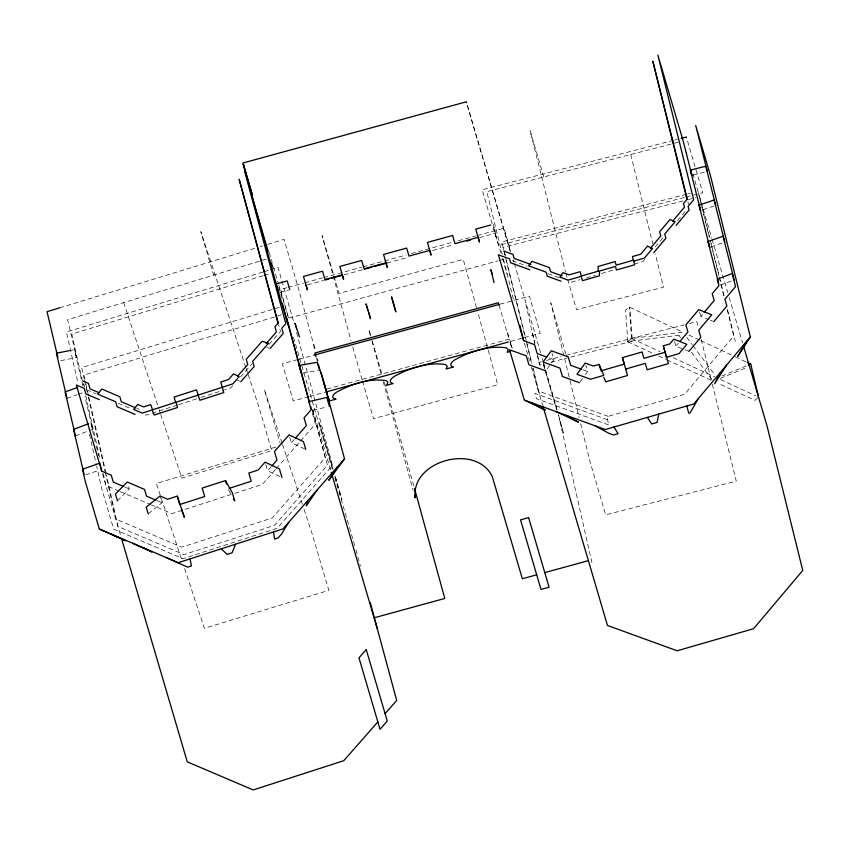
<?xml version="1.0" encoding="UTF-8"?>
<svg xmlns="http://www.w3.org/2000/svg" width="845" height="845" viewBox="0 0 845 845"><rect width="100%" height="100%" fill="white"/><g stroke="black" fill="none" stroke-linecap="round" stroke-linejoin="round"><path stroke-width="0.63" stroke-dasharray="4.22 3.17" d="M607.439 419.712L534.874 393.326L536.448 398.671L609.013 425.067L607.439 419.712L608.157 416.374L684.577 394.288L733.756 336.014L727.101 309.112M547.19 368.821L550.94 363.741M551.69 362.716L553.95 359.674L551.986 352.999M580.177 381.665L582.427 378.623M585.437 374.557L587.687 371.504L585.923 365.494M644.619 259.531L642.939 261.517L635.408 263.693M655.308 246.856L663.431 237.234M677.542 220.524L686.668 209.708M709.039 319.716L700.78 316.389L703.304 313.4M688.939 351.319L675.915 346.144L678.313 343.292M232.692 385.806L230.96 387.781L224.717 389.798M240.519 376.912L251.81 364.058M269.185 344.295L280.477 331.441L278.765 325.082M304.654 448.917L291.356 442.738L294.694 438.946M279.758 476.474L267.58 470.813L271.002 466.926M275.407 469.577L262.383 484.396L232.544 494.029M276.283 468.595L299.732 441.914M300.598 440.932L315.365 424.127L311.942 411.483M117.476 500.853L129.296 488.917L127.954 484.333M757.659 397.921L754.997 400.361L718.261 383.387M627.814 341.486L631.532 338.444L682.887 332.222L629.335 307.073L625.617 310.115L627.814 341.486L679.179 335.254M148.213 513.844L161.987 502.733L160.001 496.004M721.936 375.993L747.138 365.558M720.447 378.391L746.843 367.448M75.458 435.914L92.707 429.218L84.912 396.601M720.362 285.114L734.178 279.906M66.998 398.354L76.916 394.784M78.152 394.34L83.106 392.545M710.909 246.993L722.486 242.916M85.567 474.953L99.235 470.211M702.934 209.74L715.715 205.419M177.302 405.104L146.1 415.18L143.671 414.145M178.548 404.702L199.758 397.858M201.004 397.446L223.471 390.2M231.298 494.431L171.852 513.623L151.477 504.93M59.636 307.833L255.063 248.219M260.112 246.687L262.637 245.916M267.675 244.374L284.068 239.378L298.169 287.311L313.294 343.281M266.344 259.077L67.6 319.706L76.663 357.53L58.696 361.079M262.89 272.048L66.438 331.969L77.962 383.155M264.147 271.657L269.185 270.125M270.442 269.745L277.994 267.432L293.828 322.357M263.017 275.755L71.825 334.071L83.391 385.404M264.274 275.364L270.569 273.453M279.188 307.4L81.711 367.638L84.31 379.194M281.374 314.836L83.898 375.064L84.764 378.919M275.797 447.089L156.399 483.509L160.951 497.24M571.357 282.198L580.145 279.663M586.43 277.847L595.218 275.312M601.492 273.495L615.308 269.502M279.917 292.454L288.567 290.078M307.358 284.913L323.804 280.403M344.052 274.836L363.033 269.629M387.073 263.027L407.311 257.461M432.619 250.511L452.857 244.955M479.432 237.656L495.878 233.135L493.279 224.305M286.973 287.67L280.625 289.402L288.557 318.195L497.948 260.82M288.24 287.321L303.471 283.149M304.739 282.8L322.505 277.931M323.772 277.582L361.85 267.147M363.118 266.809L406.265 254.979M411.335 253.595L453.216 242.114M458.296 240.73L476.062 235.861M477.33 235.512L503.979 228.213L510.665 250.933M499.215 260.482L505.563 258.739M297.672 359.611L282.388 363.804L283.064 366.234L293.268 400.931L308.531 396.749M298.94 359.262L314.224 355.08M500.124 304.147L529.414 296.12L540.293 333.247L524.396 337.609M326.92 389.017L509.06 339.194L512.197 348.383L509.662 341.644L523.171 337.937M309.809 396.4L326.339 391.869M673.581 140.323L482.178 189.766L498.561 245.43L684.862 197.318M674.859 139.995L677.405 139.34M678.165 142.256L486.804 191.678L502.236 254.091M686.489 194.244L501.613 241.997L503.504 249.645M687.767 193.917L690.312 193.262M686.14 196.98L702.723 192.702L686.341 137.027M682.961 200.92L503.187 247.353L503.821 249.898M688.062 199.6L695.72 197.624M537.262 354.784L538.973 362.357L541.444 361.713M546.409 360.435L561.281 356.59M566.235 355.312L684.27 324.829M689.298 323.529L696.829 321.586L698.403 327.966M538.973 362.357L539.775 365.093L543.493 364.132M550.929 362.209L567.037 358.048M570.808 357.076L632.335 341.179L630.138 309.809L629.335 307.073L631.532 338.444L632.335 341.179M693.09 175.063L706.124 171.778M312.84 410.269L326.867 407.005M69.216 350.696L74.349 349.682L76.663 357.53M302.774 373.078L318.322 370.469M266.862 347.453L268.995 348.108M512.355 260.746L527.1 266.112M548.004 273.706L559.063 277.73M582.839 369.74L587.687 371.504M549.155 357.931L553.95 359.674M608.157 416.374L538.466 391.024L532.794 368.093M710.212 320.202L712.578 321.153M136.858 408.357L139.256 409.381M86.634 389.798L96.341 393.939M118.184 403.266L131.535 408.959M157.233 500.705L161.987 502.733M124.722 486.963L129.296 488.917M119.113 491.125L105.931 485.495L103.037 472.661M120.307 491.632L150.273 504.423M631.532 338.444L660.072 351.626M673.148 357.667L714.754 376.891M720.637 379.606L755.652 395.777M627.761 341.75L653.914 353.823M658.678 356.02L665.807 359.315M667.001 359.864L710.983 380.187M237.297 380.155L239.61 381.232M688.844 335.011L699.554 340.039M700.748 340.598L734.073 356.252M735.266 356.801L745.977 361.84M686.784 337.419L692.235 344.697M693.006 345.742L714.796 374.863M679 335.602L680.552 337.683M691.453 352.249L711.691 379.289M228.53 489.878L231.012 494.314M282.114 443.171L264.316 389.492L280.086 443.065M282.526 444.417L302.383 504.349M304.042 509.334L312.312 534.304L328.821 590.37L204.395 628.321L184.125 567.153M245.758 367.248L200.783 231.572L213.616 275.164M246.17 368.494L247.817 373.479M248.229 374.715L258.95 407.079L271.784 450.67L181.855 478.101L160.814 414.62M123.687 302.594L158.754 408.399M159.166 409.645L160.402 413.374M161.363 498.487L181.643 559.654M692.784 173.669L711.786 238.248M712.155 239.505L727.746 292.465M729.224 297.503L742.586 342.89M699.449 311.847L700.78 316.389M674.532 341.475L675.915 346.144M543.757 176.975L530.068 130.436L565.463 271.932M565.833 273.188L567.322 278.216M567.692 279.473L576.575 309.661L663.536 287.194L655.329 254.028M565.865 354.066L550.792 302.827L569.72 379.394M513.264 259.774L514.013 262.299M514.383 263.555L540.768 353.199M542.247 358.248L542.997 360.773M543.367 362.04L545.226 368.346M545.595 369.614L557.109 410.036M510.2 250.986L466.936 103.977L510.422 251.937M543.43 363.878L557.035 410.1M558.503 415.096L563.562 433.094L558.165 414.747M543.462 364.776L545.3 371.018M545.669 372.265L556.697 409.751M532.424 333.321L534.938 343.619M504.761 253.606L505.49 256.056M501.022 253.225L493.966 229.259L496.321 237.783M502.511 258.274L507.084 274.371M591.944 562.685L559.263 418.497M524.396 343.218L529.583 360.836M531.431 367.121L542.522 404.818M507.623 332.465L512.271 348.256M499.068 305.256L509.06 339.194M370.701 335.887L368.853 329.603L370.596 335.919M372.191 340.915L382.183 374.874M384.401 382.415L414.134 487.132M362.082 379.732L352.703 346.936M362.452 380.989L373.543 418.719L497.716 384.697L477.869 312.534M316.431 358.005L317.54 361.766M333.078 469.302L319.378 422.753L332.772 468.626M269.228 252.433L272.206 262.552M273.484 266.978L278.523 284.047M278.892 285.314L288.557 318.195M334.99 476.168L341.95 499.786L334.926 475.587L336.479 481.206M278.734 287.216L282.388 299.648M293.479 337.335L332.581 470.179M334.821 477.774L344.866 511.933M345.246 513.2L355.671 548.627M312.692 409.202L330.891 471.035M289.708 437.129L291.356 442.738M265.774 464.655L267.58 470.813M83.676 383.376L84.722 386.915M92.707 429.218L90.806 422.775L95.76 444.734M96.119 445.97L97.566 450.903M102.403 473.527L120.941 536.512M371.99 340.979L381.391 375.138M383.134 381.465L413.089 490.258M476.485 307.474L463.25 259.362L339.077 293.384L322.072 235.533L350.971 340.609M317.414 358.544L318.111 361.09M356.009 549.884L360.424 566.213M296.563 332.486L332.486 465.426L277.245 528.262L183.006 558.682L113.663 529.097L101.601 488.104L96.7 466.345M312.734 410.723L327.427 465.13L274.445 525.4L183.914 554.626L117.994 526.498L106.438 475.165M312.597 410.881L325.24 457.705L272.259 517.964L181.728 547.19L115.807 519.062L105.403 472.873M699.544 196.631L709.99 238.903M710.307 240.181L719.179 276.04M719.496 277.318L724.239 296.532M727.408 309.344L735.33 341.359M698.287 192.565L709.367 237.392M710.951 243.793L718.873 275.819M719.19 277.097L723.933 296.31M687.893 201.638L688.527 204.194M701.244 339.447L711.976 382.838M712.293 384.116L736.28 481.111L605.685 514.848L590.232 462.352L580.452 422.785M630.719 154.508L652.805 243.814M570.037 380.672L579.195 417.683M504.138 251.166L505.078 254.989M506.335 260.091L526.182 340.334M526.498 341.602L531.854 363.255M533.111 368.346L540.039 396.368M503.821 250.912L525.548 338.803M526.815 343.894L531.537 363.001M503.493 259.183L513.887 301.221M537.779 356.252L539.775 365.093M525.886 304.274L534.705 343.419M85.915 384.053L88.514 395.597M88.809 396.886L106.143 473.876M84.595 380.472L87.193 392.017M88.355 397.15L105.118 471.584M85.704 395.671L99.858 458.55M82.99 386.049L74.349 349.682M98.126 453.364L98.675 455.814M89.496 434.351L96.414 465.067"/><path stroke-width="1.27" d="M599.485 272.048L599.401 275.787L582.501 280.677L581.223 276.326L568.062 280.128L559.865 277.149L563.14 272.639L569.192 274.847L580.061 271.699L581.349 276.04L598.302 271.15M658.741 414.103L657.114 422.426L651.759 423.979L647.333 417.398M307.707 500.715L306.302 505.88L317.033 490.1M235.575 544.191L232.111 552.778L227.073 554.404L221.305 548.796M720.067 372.846L714.616 383.81L726.563 365.156M698.002 398.998L690.059 412.909L688.791 413.279L686.753 406.012M746.843 341.116L737.78 356.358L750.349 336.954L710.497 175.792L695.688 125.482L707.307 171.482M288.736 522.294L281.491 534.103L278.132 537.916L274.657 539.047L273.474 531.959M337.313 467.042L328.789 480.298L344.517 458.846L321.195 372.539M672.726 221.115L684.524 207.131L683.478 203.56L686.985 199.399L652.836 61.273L687.26 199.082M650.323 248.419L660.822 235.977L659.607 231.847L669.99 219.542L675.092 221.781L664.709 234.086L665.923 238.216L653.808 252.581M676.137 225.351L689.129 209.972L688.073 206.391L693.66 199.779L657.864 55.052L683.161 140.967L691.907 175.359L690.365 170.109L705.765 166.222L715.715 205.419M704.138 312.407L714.205 300.482L712.198 293.69L718.947 285.695L717.331 279.167L732.298 273.537L735.541 286.645L724.894 299.257L726.89 306.059L713.75 321.628M679.919 341.401L687.925 331.905L685.865 324.902L698.783 309.587L711.754 314.826L698.72 330.268L700.78 337.282L688.939 351.319M750.349 336.954L693.798 403.973L605.326 429.535L524.344 400.076L509.535 349.756L526.298 355.851L528.917 364.755L545.68 370.849M237.54 376.183L247.754 364.565L246.222 359.378L262.14 341.274L268.541 343.26L252.623 361.354L254.155 366.54L240.762 381.771M266.217 343.556L276.431 331.937L274.91 326.751L278.047 323.181L239.156 179.256L278.417 323.804M270.062 348.446L283.276 333.416L281.755 328.23L285.79 323.635L244.765 171.799L268.277 251.694M295.528 437.995L306.355 425.679L304.042 417.831L311.14 409.762L308.932 401.597L326.772 397.435L329.413 406.403M271.858 465.944L276.991 460.102L274.456 451.483L289.053 434.89L303.45 441.576L305.753 449.424M344.517 458.846L282.927 528.907L178.253 562.696L99.287 529.002L85.176 481.058L82.514 469.218L99.911 463.176L101.696 471.13L111.265 475.217L113.293 482.083L123.581 486.477M377.842 721.905L343.714 760.722L253.173 789.948L187.252 761.82L121.68 539.015L99.287 529.002M385.098 713.645L396.696 700.452L370.268 602.654M748.332 365.061L750.74 364.068L758.546 397.118M88.514 423.662L73.557 429.461L84.046 474.151M77.497 387.443L65.097 391.911L75.458 435.914M718.609 283.138L708.015 241.512L723.066 236.209L734.178 279.906M708.015 241.512L709.747 247.395L699.026 205.124L714.12 200.022L724.799 242.103M181.443 509.239L184.421 517.425L177.27 496.142L167.616 499.258L160.001 496.004L146.227 507.116L148.213 513.844M233.484 498.74L234.73 500.948L232.312 492.751L225.499 480.573L202.198 488.093L204.68 496.501L179.742 504.56L177.27 496.142M229.143 488.378L251.208 481.249L248.8 473.052L258.158 470.031L265.045 462.194L279.441 468.89L281.976 477.509M59.636 307.833L47.035 311.678L57.872 357.403M599.073 364.396L593.348 366.054L585.215 363.096L576.945 374.282L590.518 379.215L603.837 375.37L599.073 364.396L600.658 369.772M603.826 377.43L605.728 381.813L627.529 375.518L622.406 357.657L642.084 351.974L643.964 358.343L665.142 352.228L663.262 345.848L669.768 343.968L673.845 339.13L686.879 344.316L678.989 353.654L666.483 357.266L663.262 345.848M600.975 370.839L624.307 364.1L622.406 357.657M625.627 369.075L645.305 363.382L647.185 369.761L668.363 363.646L665.142 352.228M490.776 224.992L475.756 229.122L479.485 242.082L478.175 237.318L454.99 243.687L452.582 235.48L427.422 242.399L431.077 255.127L429.767 250.384L409.022 256.088L406.677 248.092L383.535 254.451L387.285 267.495L385.985 262.784L364.068 268.805L361.618 260.471L339.859 266.45L343.609 279.463L342.32 274.783L324.998 279.547L322.547 271.203L303.492 276.431L307.379 289.919L306.091 285.261M325.071 280.054L328.874 279.008M331.398 278.311L341.517 275.533M364.301 269.28L371.884 267.189M374.419 266.502L387.073 263.027M466.778 241.131L470.57 240.086M314.224 355.08L498.846 304.496M508.415 341.982L326.339 391.869L329.36 400.995L335.993 399.178A29.512 6.961 -15.1 0 1 336.183 392.386C351.193 384.095 369.265 377.831 386.514 380.736L387.961 382.669L386.418 385.362L393.052 383.535A30.462 7.182 -15.1 0 1 394.171 376.458C409.55 368.082 427.855 361.871 445.484 364.533L447.258 366.381L446.086 369.011L453.406 367.005A30.747 7.256 -15.1 0 1 454.79 359.843C470.274 351.435 488.653 345.246 506.387 347.834L508.257 349.661L507.201 352.27L510.676 351.319M374.092 617.822L444.787 598.45L414.483 488.399M536.702 574.811L522.347 578.751L492.318 476.707C476.538 442.917 410.681 460.314 415.18 497.842L414.483 495.318M544.782 572.604L588.616 560.594M681.239 138.348L686.341 137.027M69.216 350.696L56.393 353.221L66.998 398.354M309.566 403.16L299.141 365.378L317.287 362.336L319.621 370.247M504.042 251.145L512.936 254.377L514.109 258.38L530.808 264.453M562.062 275.882L550.655 271.731L549.461 267.664L532.023 261.327L528.611 265.784L546.05 272.122L547.243 276.188L561.059 281.216M529.794 269.777L510.697 262.837L509.524 258.845L498.37 254.789L523.657 340.704L534.568 344.675L537.188 353.569L546.768 357.055M581.624 369.297L570.702 365.325L568.231 356.917L551.331 350.77L543.06 361.956L559.971 368.103L562.443 376.511L579.427 382.69M82.99 381.01L88.387 383.324L90.024 388.858L98.992 392.682M135.665 407.839L121.289 401.713L119.821 396.727L101.854 389.059L97.682 394.108L115.659 401.776L117.117 406.751L135.094 414.42M99.309 399.643L85.852 393.897L84.225 388.362L76.346 385.003L101.696 471.13M156.04 500.198L146.534 496.142L144.548 489.413L127.278 482.041L115.448 493.976L117.476 500.853M121.68 539.015L125.609 540.694L110.325 533.713M165.863 557.404L187.601 567.143L191.466 565.896L190.019 558.894M132.57 543.198L152.047 551.975L142.879 547.602M747.16 362.389L750.74 364.068M524.344 400.076L545.289 410.131L531.547 402.695M556.274 411.695L578.424 422.183L566.393 415.37M594.933 425.753L608.59 433.158L613.639 434.995L618.096 433.696L613.903 427.052M198.353 395.027L196.462 389.862L174.112 397.076L175.654 402.336L142.277 413.131L133.626 409.445L137.798 404.396L143.671 406.91L150.695 404.639L152.575 409.804M198.005 395.122L199.895 400.276L223.819 392.555L220.756 382.024L228.52 379.511L233.452 373.902L239.241 376.585L232.808 383.905L175.992 402.241L177.535 407.501L154.128 415.053L152.618 410.923M743.325 345.415L766.964 425.711L802.75 570.438L753.571 628.712L677.151 650.798L607.46 625.448L542.881 406.022M699.026 205.124L700.611 210.521L690.365 170.109M466.567 102.72L466.303 101.812L242.948 163L278.681 292.792M492.128 273.886L490.882 269.639L494.029 282.536M499.068 305.256L498.328 302.742L314.953 352.988L316.062 356.748M368.652 312.301L370.564 318.818L366.012 303.851L367.924 310.368M323.603 381.444L327.205 393.654M328.282 397.33L329.36 400.995M318.28 364.279L325.652 389.355M289.803 289.74L287.205 280.91L276.083 283.962L288.124 325.188M299.51 337.049L295.011 323.297L296.584 328.673M331.261 472.292L377.398 629.039M299.141 365.378L301.137 372.159M225.499 480.573L226.534 484.09M313.643 344.549L314.667 348.372M286.645 317.847L309.555 402.621M310.58 406.413L311.266 408.948M301.147 372.106L282.367 303.292M271.477 262.975L272.491 266.756M519.876 325.42L523.657 340.704M598.228 266.45L598.123 271.446L615.456 266.439L616.512 270.009L634.658 264.77L633.518 260.133L616.185 265.14L615.139 261.57L598.228 266.45M647.492 246.201L640.774 254.165L632.472 256.563L633.602 261.189L644.481 258.052L652.593 248.441L647.492 246.201M366.244 649.594L358.988 657.854L380.018 729.277L387.263 721.028L366.244 649.594M528.611 517.636L520.531 519.844L541.001 589.409L549.081 587.201L528.611 517.636M393.464 303.366L391.541 296.849L395.851 311.889L393.464 303.366M252.137 194.244L243.212 163.919L252.137 194.265"/></g></svg>
